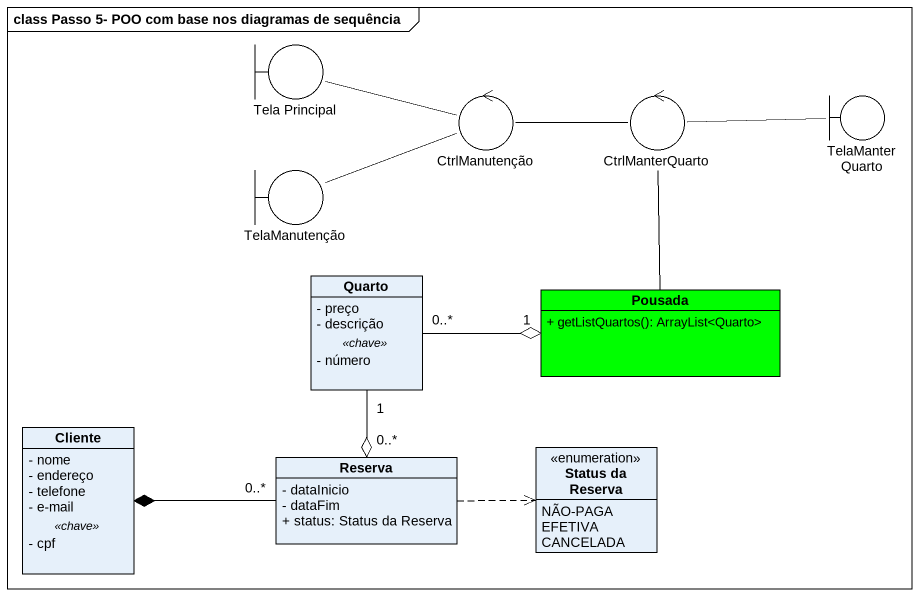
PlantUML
@startuml
mainframe class Passo 5- POO com base nos diagramas de sequência
allowmixing
hide circle
hide empty members
skinparam classAttributeIconSize 0
boundary "Tela Principal" as Tela_Principal
control CtrlManutenção
control CtrlManterQuarto
boundary TelaManterQuarto
boundary TelaManutenção
class Quarto {
  - preço
  - descrição
  .. <<chave>> ..
  - número
}
class Pousada #00FF00 {
  + getListQuartos(): ArrayList<Quarto>
}
class Cliente {
  - nome
  - endereço
  - telefone
  - e-mail
  .. <<chave>> ..
  - cpf
}
class Reserva {
  - dataInicio
  - dataFim
  + status: Status da Reserva
}
enum "Status da Reserva" as Status_da_Reserva {
  NÃO-PAGA
  EFETIVA
  CANCELADA
}
Tela_Principal -right- CtrlManutenção
CtrlManutenção -right- CtrlManterQuarto
CtrlManutenção -left- TelaManutenção
CtrlManterQuarto -right- TelaManterQuarto
CtrlManterQuarto -- Pousada
Quarto "0..*" -right-o "1" Pousada
Quarto "1" --o "0..*" Reserva
Reserva "0..*" -left-* Cliente
Reserva .right.> Status_da_Reserva
@enduml
